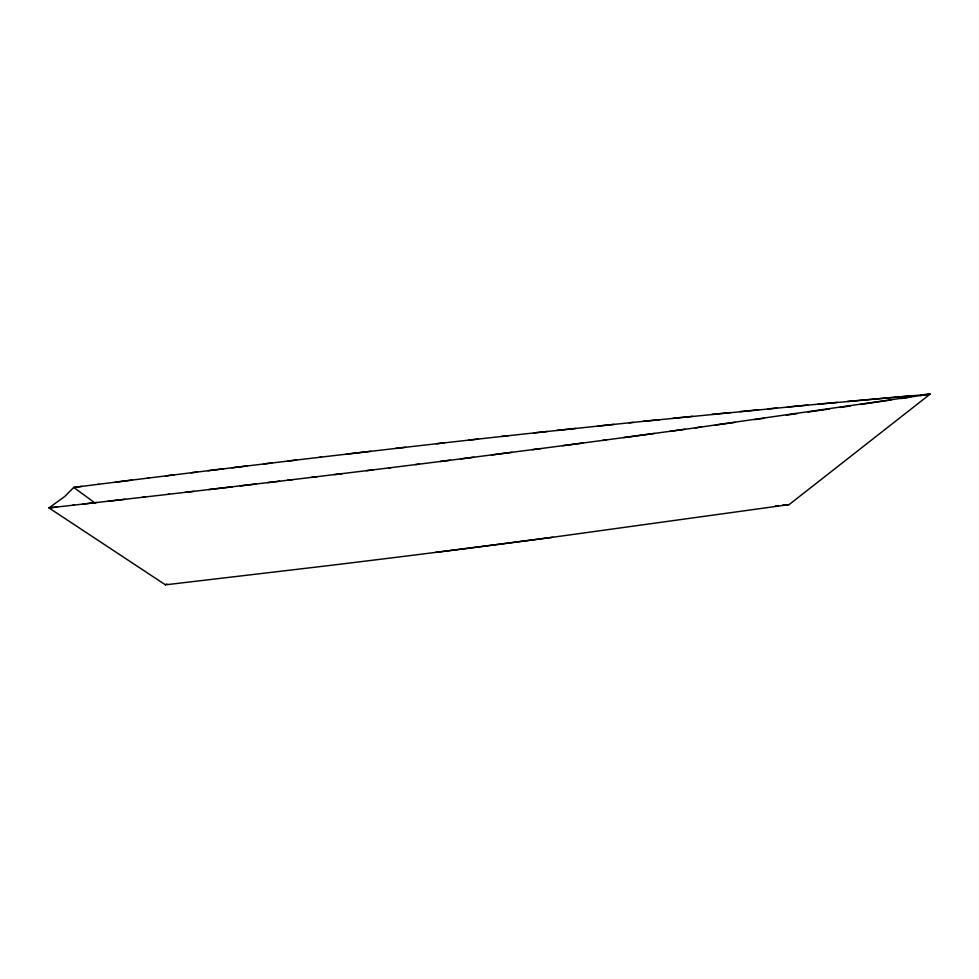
<?xml version="1.0" encoding="UTF-8"?>
<svg xmlns="http://www.w3.org/2000/svg" width="979" height="979" viewBox="0 0 979 979"><rect width="100%" height="100%" fill="white"/><g stroke="black" fill="none" stroke-linecap="round" stroke-linejoin="round"><path stroke-width="1.47" d="M82.028 486.355L73.743 487.407L64.798 496.463L48.95 507.905L165.439 584.83L327.659 565.715A729.379 24.181 -6.9 0 0 435.655 552.376L439.29 551.923A730.762 24.23 -6.9 0 0 552.988 537.226L789.135 504.601L930.05 394.17L921.325 394.916M165.439 584.83L166.76 583.925M643.387 421.325L803.869 405.477L930.05 394.17L695.286 427.86M920.456 395.614L930.05 394.17M891 399.995L860.627 404.449M900.925 398.526L910.739 397.058M829.36 408.989L808.042 412.049M839.872 407.46L850.298 405.955M786.382 415.133L797.261 413.591M754.687 419.612L764.379 418.241M715.306 425.094L735.119 422.353M670.15 431.311L701.429 427.015M654.621 433.428L623.599 437.613M685.202 429.255L602.697 440.403M562.729 445.702L582.786 443.059M606.197 439.938L532.392 449.679M491.531 454.966L512.017 452.322M540.628 448.602L460.619 458.906M439.889 461.537L473.738 457.242M98.646 484.262L73.743 487.407L94.902 502.961M98.169 484.324L148.869 477.985M415.475 464.597L450.267 460.228M115.338 482.17L132.079 480.077M147.413 478.168L197.036 472.049M165.696 475.904L174.127 474.864M388.541 467.95L419.318 464.119M366.391 470.691L390.964 467.656M191.015 472.784L246.83 465.992M207.915 470.715L223.897 468.77M373.109 469.859L311.187 477.409M334.426 474.595L342.173 473.652M231.888 467.803L296.649 460.02M263.877 463.936L271.881 462.981M287.52 480.261L317.086 476.7M287.863 461.06L321.504 457.071M267.708 482.635L292.391 479.673M279.627 481.203L185.264 492.339M240.222 485.89L255.984 484.03M319.778 457.266L405.783 447.256M346.297 454.146L370.992 451.27M208.784 489.598L232.353 486.82M168.009 494.346L193.879 491.336M142.2 497.32L169.416 494.187M395.589 448.419L444.356 442.851M145.039 497.002L82.579 504.124M108.02 501.236L125.079 499.29M436.585 443.732L478.462 439.033M72.727 505.237L96.676 502.521M74.135 505.078L48.95 507.905L57.32 506.975M468.488 440.146L508.15 435.741M501.493 436.475L547.212 431.482M556.88 430.442L576.08 428.386M534.081 432.914L613.943 424.384M629.093 422.806L659.736 419.648M597.924 426.073L633.376 422.365M692.569 416.32L673.075 418.29M711.806 414.398L730.775 412.514M740.161 411.596L758.725 409.785M787.361 407.044L807.773 405.11M767.903 408.904L777.008 408.035M837.62 402.345L817.82 404.18M782.417 505.213L789.135 504.601M775.662 505.837L778.366 505.592M847.373 401.451L912.489 395.675M552.976 537.226A728.853 24.169 -6.9 0 1 435.655 552.376"/></g></svg>
